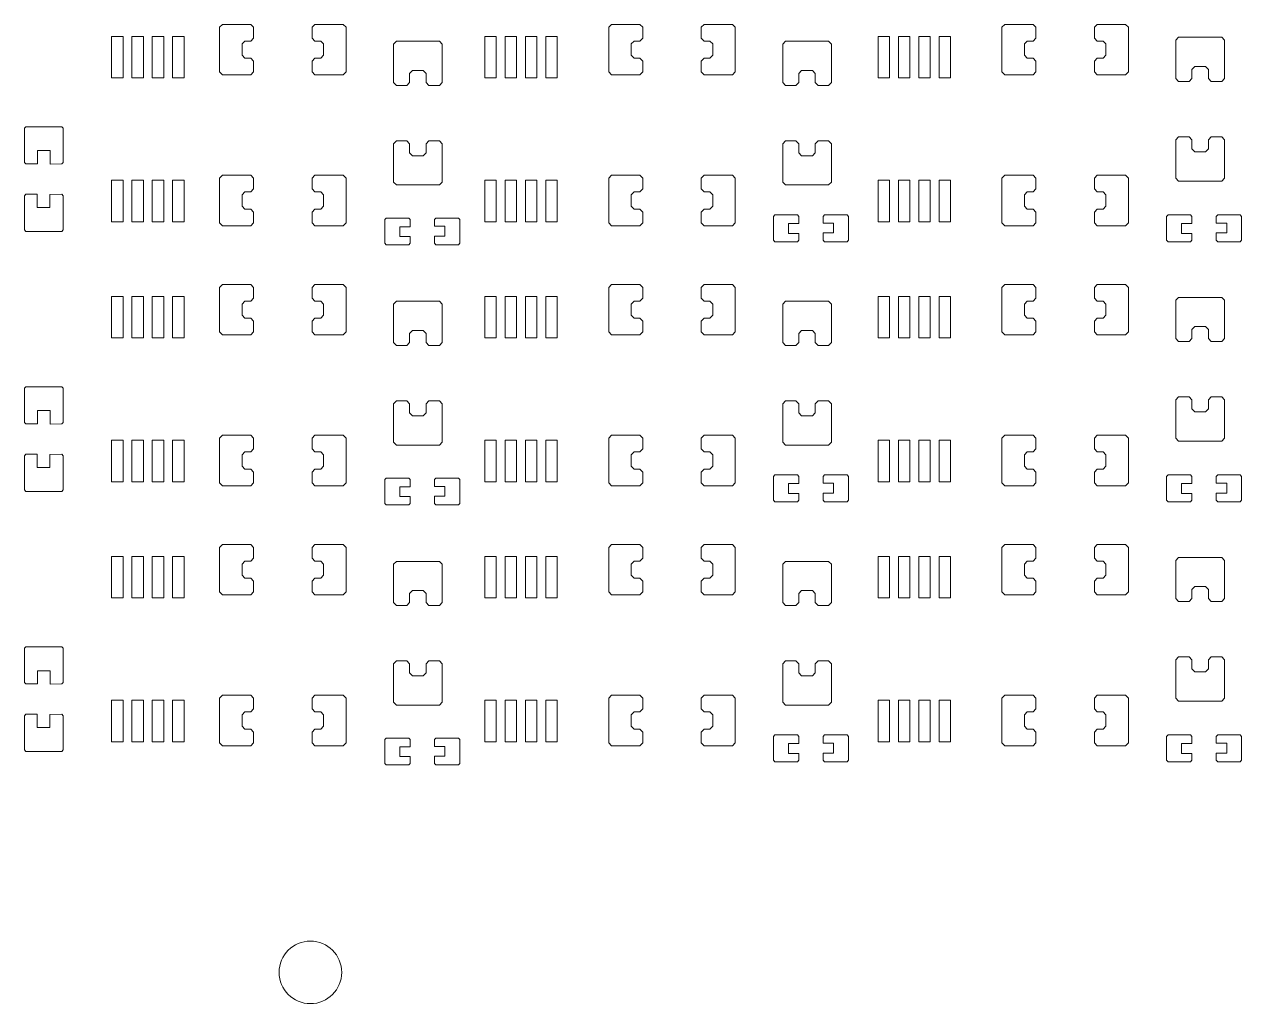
# Model space of a CAD drawing. Header units: millimetres. Extents: x 46.1 to 121.9, y 202.8 to 266.7.
# Drawn here: x 46.08 to 85.01, y 202.82 to 234.14 of the extents above; entities that cross this region are included whole.
import ezdxf

# ---------------------------------------------------------------- set-up
doc = ezdxf.new("R2010")
doc.units = ezdxf.units.MM
doc.header["$MEASUREMENT"] = 0
doc.layers.add('Multi-Layer', color=7, linetype='Continuous', lineweight=0)

msp = doc.modelspace()

# ---------------------------------------------------------------- linework, layer by layer
at = {"layer": 'Multi-Layer', "color": 1, "lineweight": 0, "true_color": 0xff0000}
for points in [[(52.321, 234.043), (52.321, 232.617), (52.411, 232.522), (53.318, 232.522), (53.408, 232.617), (53.408, 232.96), (53.318, 233.055), (53.128, 233.055), (53.038, 233.15), (53.038, 233.51), (53.128, 233.605), (53.318, 233.605), (53.408, 233.7), (53.408, 234.043), (53.318, 234.138), (52.411, 234.138)], [(56.365, 232.617), (56.365, 234.043), (56.275, 234.138), (55.368, 234.138), (55.278, 234.043), (55.278, 233.7), (55.368, 233.605), (55.558, 233.605), (55.648, 233.51), (55.648, 233.15), (55.558, 233.055), (55.368, 233.055), (55.278, 232.96), (55.278, 232.617), (55.368, 232.522), (56.275, 232.522)], [(64.767, 234.043), (64.767, 232.617), (64.857, 232.522), (65.764, 232.522), (65.854, 232.617), (65.854, 232.96), (65.764, 233.055), (65.574, 233.055), (65.484, 233.15), (65.484, 233.51), (65.574, 233.605), (65.764, 233.605), (65.854, 233.7), (65.854, 234.043), (65.764, 234.138), (64.857, 234.138)], [(68.811, 232.617), (68.811, 234.043), (68.721, 234.138), (67.814, 234.138), (67.724, 234.043), (67.724, 233.7), (67.814, 233.605), (68.004, 233.605), (68.094, 233.51), (68.094, 233.15), (68.004, 233.055), (67.814, 233.055), (67.724, 232.96), (67.724, 232.617), (67.814, 232.522), (68.721, 232.522)], [(77.34, 234.043), (77.34, 232.617), (77.43, 232.522), (78.337, 232.522), (78.427, 232.617), (78.427, 232.96), (78.337, 233.055), (78.147, 233.055), (78.057, 233.15), (78.057, 233.51), (78.147, 233.605), (78.337, 233.605), (78.427, 233.7), (78.427, 234.043), (78.337, 234.138), (77.43, 234.138)], [(81.384, 232.617), (81.384, 234.043), (81.294, 234.138), (80.387, 234.138), (80.297, 234.043), (80.297, 233.7), (80.387, 233.605), (80.577, 233.605), (80.667, 233.51), (80.667, 233.15), (80.577, 233.055), (80.387, 233.055), (80.297, 232.96), (80.297, 232.617), (80.387, 232.522), (81.294, 232.522)], [(48.867, 233.753), (48.867, 232.426), (49.233, 232.426), (49.233, 233.753)], [(49.883, 232.426), (49.883, 233.753), (49.517, 233.753), (49.517, 232.426)], [(50.533, 232.426), (50.533, 233.753), (50.167, 233.753), (50.167, 232.426)], [(51.183, 232.426), (51.183, 233.753), (50.817, 233.753), (50.817, 232.426)], [(57.973, 233.596), (57.883, 233.501), (57.883, 232.28), (57.973, 232.185), (58.307, 232.185), (58.397, 232.28), (58.397, 232.57), (58.487, 232.665), (58.835, 232.665), (58.925, 232.57), (58.925, 232.28), (59.015, 232.185), (59.349, 232.185), (59.439, 232.28), (59.439, 233.501), (59.349, 233.596)], [(61.171, 232.426), (61.171, 233.753), (60.805, 233.753), (60.805, 232.426)], [(61.821, 232.426), (61.821, 233.753), (61.455, 233.753), (61.455, 232.426)], [(62.105, 233.753), (62.105, 232.426), (62.471, 232.426), (62.471, 233.753)], [(62.755, 233.753), (62.755, 232.426), (63.121, 232.426), (63.121, 233.753)], [(70.419, 233.596), (70.329, 233.501), (70.329, 232.28), (70.419, 232.185), (70.753, 232.185), (70.843, 232.28), (70.843, 232.57), (70.933, 232.665), (71.281, 232.665), (71.371, 232.57), (71.371, 232.28), (71.461, 232.185), (71.795, 232.185), (71.885, 232.28), (71.885, 233.501), (71.795, 233.596)], [(73.744, 232.426), (73.744, 233.753), (73.378, 233.753), (73.378, 232.426)], [(74.394, 232.426), (74.394, 233.753), (74.028, 233.753), (74.028, 232.426)], [(74.678, 233.753), (74.678, 232.426), (75.044, 232.426), (75.044, 233.753)], [(75.328, 233.753), (75.328, 232.426), (75.694, 232.426), (75.694, 233.753)], [(82.992, 233.723), (82.902, 233.628), (82.902, 232.407), (82.992, 232.312), (83.326, 232.312), (83.416, 232.407), (83.416, 232.697), (83.506, 232.792), (83.854, 232.792), (83.944, 232.697), (83.944, 232.407), (84.034, 232.312), (84.368, 232.312), (84.458, 232.407), (84.458, 233.628), (84.368, 233.723)], [(46.077, 230.816), (46.077, 229.723), (46.122, 229.676), (46.499, 229.681), (46.499, 230.099), (46.904, 230.099), (46.904, 229.671), (47.274, 229.676), (47.319, 229.723), (47.319, 230.816), (47.274, 230.863), (46.122, 230.863)], [(82.902, 230.443), (82.902, 229.222), (82.992, 229.127), (84.368, 229.127), (84.458, 229.222), (84.458, 230.443), (84.368, 230.538), (84.034, 230.538), (83.944, 230.443), (83.944, 230.153), (83.854, 230.058), (83.506, 230.058), (83.416, 230.153), (83.416, 230.443), (83.326, 230.538), (82.992, 230.538)], [(57.883, 230.316), (57.883, 229.095), (57.973, 229), (59.349, 229), (59.439, 229.095), (59.439, 230.316), (59.349, 230.411), (59.015, 230.411), (58.925, 230.316), (58.925, 230.026), (58.835, 229.931), (58.487, 229.931), (58.397, 230.026), (58.397, 230.316), (58.307, 230.411), (57.973, 230.411)], [(70.329, 230.316), (70.329, 229.095), (70.419, 229), (71.795, 229), (71.885, 229.095), (71.885, 230.316), (71.795, 230.411), (71.461, 230.411), (71.371, 230.316), (71.371, 230.026), (71.281, 229.931), (70.933, 229.931), (70.843, 230.026), (70.843, 230.316), (70.753, 230.411), (70.419, 230.411)], [(52.321, 229.217), (52.321, 227.791), (52.411, 227.696), (53.318, 227.696), (53.408, 227.791), (53.408, 228.134), (53.318, 228.229), (53.128, 228.229), (53.038, 228.324), (53.038, 228.684), (53.128, 228.779), (53.318, 228.779), (53.408, 228.874), (53.408, 229.217), (53.318, 229.312), (52.411, 229.312)], [(56.365, 227.791), (56.365, 229.217), (56.275, 229.312), (55.368, 229.312), (55.278, 229.217), (55.278, 228.874), (55.368, 228.779), (55.558, 228.779), (55.648, 228.684), (55.648, 228.324), (55.558, 228.229), (55.368, 228.229), (55.278, 228.134), (55.278, 227.791), (55.368, 227.696), (56.275, 227.696)], [(64.767, 229.217), (64.767, 227.791), (64.857, 227.696), (65.764, 227.696), (65.854, 227.791), (65.854, 228.134), (65.764, 228.229), (65.574, 228.229), (65.484, 228.324), (65.484, 228.684), (65.574, 228.779), (65.764, 228.779), (65.854, 228.874), (65.854, 229.217), (65.764, 229.312), (64.857, 229.312)], [(68.811, 227.791), (68.811, 229.217), (68.721, 229.312), (67.814, 229.312), (67.724, 229.217), (67.724, 228.874), (67.814, 228.779), (68.004, 228.779), (68.094, 228.684), (68.094, 228.324), (68.004, 228.229), (67.814, 228.229), (67.724, 228.134), (67.724, 227.791), (67.814, 227.696), (68.721, 227.696)], [(77.34, 229.217), (77.34, 227.791), (77.43, 227.696), (78.337, 227.696), (78.427, 227.791), (78.427, 228.134), (78.337, 228.229), (78.147, 228.229), (78.057, 228.324), (78.057, 228.684), (78.147, 228.779), (78.337, 228.779), (78.427, 228.874), (78.427, 229.217), (78.337, 229.312), (77.43, 229.312)], [(81.384, 227.791), (81.384, 229.217), (81.294, 229.312), (80.387, 229.312), (80.297, 229.217), (80.297, 228.874), (80.387, 228.779), (80.577, 228.779), (80.667, 228.684), (80.667, 228.324), (80.577, 228.229), (80.387, 228.229), (80.297, 228.134), (80.297, 227.791), (80.387, 227.696), (81.294, 227.696)], [(48.867, 229.154), (48.867, 227.826), (49.233, 227.826), (49.233, 229.154)], [(49.883, 227.826), (49.883, 229.154), (49.517, 229.154), (49.517, 227.826)], [(50.533, 227.826), (50.533, 229.154), (50.167, 229.154), (50.167, 227.826)], [(51.183, 227.826), (51.183, 229.154), (50.817, 229.154), (50.817, 227.826)], [(61.171, 227.826), (61.171, 229.154), (60.805, 229.154), (60.805, 227.826)], [(61.821, 227.826), (61.821, 229.154), (61.455, 229.154), (61.455, 227.826)], [(62.105, 229.154), (62.105, 227.826), (62.471, 227.826), (62.471, 229.154)], [(62.755, 229.154), (62.755, 227.826), (63.121, 227.826), (63.121, 229.154)], [(73.744, 227.826), (73.744, 229.154), (73.378, 229.154), (73.378, 227.826)], [(74.394, 227.826), (74.394, 229.154), (74.028, 229.154), (74.028, 227.826)], [(74.678, 229.154), (74.678, 227.826), (75.044, 227.826), (75.044, 229.154)], [(75.328, 229.154), (75.328, 227.826), (75.694, 227.826), (75.694, 229.154)], [(47.319, 227.564), (47.319, 228.656), (47.274, 228.704), (46.896, 228.699), (46.896, 228.281), (46.491, 228.281), (46.491, 228.708), (46.122, 228.704), (46.077, 228.656), (46.077, 227.564), (46.122, 227.516), (47.274, 227.516)], [(57.604, 227.895), (57.604, 227.135), (57.649, 227.087), (58.369, 227.087), (58.414, 227.135), (58.414, 227.351), (58.081, 227.351), (58.081, 227.665), (58.414, 227.665), (58.414, 227.895), (58.369, 227.942), (57.649, 227.942)], [(60.004, 227.135), (60.004, 227.895), (59.959, 227.942), (59.239, 227.942), (59.194, 227.895), (59.194, 227.678), (59.527, 227.678), (59.527, 227.365), (59.194, 227.365), (59.194, 227.135), (59.239, 227.087), (59.959, 227.087)], [(70.034, 227.995), (70.034, 227.235), (70.079, 227.187), (70.799, 227.187), (70.844, 227.235), (70.844, 227.452), (70.511, 227.452), (70.511, 227.765), (70.844, 227.765), (70.844, 227.995), (70.799, 228.042), (70.079, 228.042)], [(72.434, 227.235), (72.434, 227.995), (72.389, 228.042), (71.669, 228.042), (71.624, 227.995), (71.624, 227.778), (71.957, 227.778), (71.957, 227.465), (71.624, 227.465), (71.624, 227.235), (71.669, 227.187), (72.389, 227.187)], [(82.607, 227.995), (82.607, 227.235), (82.652, 227.187), (83.372, 227.187), (83.417, 227.235), (83.417, 227.452), (83.084, 227.452), (83.084, 227.765), (83.417, 227.765), (83.417, 227.995), (83.372, 228.042), (82.652, 228.042)], [(85.007, 227.235), (85.007, 227.995), (84.962, 228.042), (84.242, 228.042), (84.197, 227.995), (84.197, 227.778), (84.53, 227.778), (84.53, 227.465), (84.197, 227.465), (84.197, 227.235), (84.242, 227.187), (84.962, 227.187)], [(52.321, 225.726), (52.321, 224.3), (52.411, 224.205), (53.318, 224.205), (53.408, 224.3), (53.408, 224.644), (53.318, 224.739), (53.128, 224.739), (53.038, 224.834), (53.038, 225.193), (53.128, 225.288), (53.318, 225.288), (53.408, 225.383), (53.408, 225.726), (53.318, 225.821), (52.411, 225.821)], [(56.365, 224.3), (56.365, 225.726), (56.275, 225.821), (55.368, 225.821), (55.278, 225.726), (55.278, 225.383), (55.368, 225.288), (55.558, 225.288), (55.648, 225.193), (55.648, 224.834), (55.558, 224.739), (55.368, 224.739), (55.278, 224.644), (55.278, 224.3), (55.368, 224.205), (56.275, 224.205)], [(64.767, 225.726), (64.767, 224.3), (64.857, 224.205), (65.764, 224.205), (65.854, 224.3), (65.854, 224.644), (65.764, 224.739), (65.574, 224.739), (65.484, 224.834), (65.484, 225.193), (65.574, 225.288), (65.764, 225.288), (65.854, 225.383), (65.854, 225.726), (65.764, 225.821), (64.857, 225.821)], [(68.811, 224.3), (68.811, 225.726), (68.721, 225.821), (67.814, 225.821), (67.724, 225.726), (67.724, 225.383), (67.814, 225.288), (68.004, 225.288), (68.094, 225.193), (68.094, 224.834), (68.004, 224.739), (67.814, 224.739), (67.724, 224.644), (67.724, 224.3), (67.814, 224.205), (68.721, 224.205)], [(77.34, 225.726), (77.34, 224.3), (77.43, 224.205), (78.337, 224.205), (78.427, 224.3), (78.427, 224.644), (78.337, 224.739), (78.147, 224.739), (78.057, 224.834), (78.057, 225.193), (78.147, 225.288), (78.337, 225.288), (78.427, 225.383), (78.427, 225.726), (78.337, 225.821), (77.43, 225.821)], [(81.384, 224.3), (81.384, 225.726), (81.294, 225.821), (80.387, 225.821), (80.297, 225.726), (80.297, 225.383), (80.387, 225.288), (80.577, 225.288), (80.667, 225.193), (80.667, 224.834), (80.577, 224.739), (80.387, 224.739), (80.297, 224.644), (80.297, 224.3), (80.387, 224.205), (81.294, 224.205)], [(48.867, 225.437), (48.867, 224.11), (49.233, 224.11), (49.233, 225.437)], [(49.883, 224.11), (49.883, 225.437), (49.517, 225.437), (49.517, 224.11)], [(50.533, 224.11), (50.533, 225.437), (50.167, 225.437), (50.167, 224.11)], [(51.183, 224.11), (51.183, 225.437), (50.817, 225.437), (50.817, 224.11)], [(61.171, 224.11), (61.171, 225.437), (60.805, 225.437), (60.805, 224.11)], [(61.821, 224.11), (61.821, 225.437), (61.455, 225.437), (61.455, 224.11)], [(62.105, 225.437), (62.105, 224.11), (62.471, 224.11), (62.471, 225.437)], [(62.755, 225.437), (62.755, 224.11), (63.121, 224.11), (63.121, 225.437)], [(73.744, 224.11), (73.744, 225.437), (73.378, 225.437), (73.378, 224.11)], [(74.394, 224.11), (74.394, 225.437), (74.028, 225.437), (74.028, 224.11)], [(74.678, 225.437), (74.678, 224.11), (75.044, 224.11), (75.044, 225.437)], [(75.328, 225.437), (75.328, 224.11), (75.694, 224.11), (75.694, 225.437)], [(57.973, 225.279), (57.883, 225.184), (57.883, 223.964), (57.973, 223.869), (58.307, 223.869), (58.397, 223.964), (58.397, 224.253), (58.487, 224.348), (58.835, 224.348), (58.925, 224.253), (58.925, 223.964), (59.015, 223.869), (59.349, 223.869), (59.439, 223.964), (59.439, 225.184), (59.349, 225.279)], [(70.419, 225.279), (70.329, 225.184), (70.329, 223.964), (70.419, 223.869), (70.753, 223.869), (70.843, 223.964), (70.843, 224.253), (70.933, 224.348), (71.281, 224.348), (71.371, 224.253), (71.371, 223.964), (71.461, 223.869), (71.795, 223.869), (71.885, 223.964), (71.885, 225.184), (71.795, 225.279)], [(82.992, 225.406), (82.902, 225.311), (82.902, 224.091), (82.992, 223.996), (83.326, 223.996), (83.416, 224.091), (83.416, 224.38), (83.506, 224.475), (83.854, 224.475), (83.944, 224.38), (83.944, 224.091), (84.034, 223.996), (84.368, 223.996), (84.458, 224.091), (84.458, 225.311), (84.368, 225.406)], [(46.077, 222.499), (46.077, 221.407), (46.122, 221.359), (46.499, 221.364), (46.499, 221.782), (46.904, 221.782), (46.904, 221.354), (47.274, 221.359), (47.319, 221.407), (47.319, 222.499), (47.274, 222.547), (46.122, 222.547)], [(57.883, 221.999), (57.883, 220.779), (57.973, 220.683), (59.349, 220.683), (59.439, 220.779), (59.439, 221.999), (59.349, 222.094), (59.015, 222.094), (58.925, 221.999), (58.925, 221.71), (58.835, 221.615), (58.487, 221.615), (58.397, 221.71), (58.397, 221.999), (58.307, 222.094), (57.973, 222.094)], [(70.329, 221.999), (70.329, 220.779), (70.419, 220.683), (71.795, 220.683), (71.885, 220.779), (71.885, 221.999), (71.795, 222.094), (71.461, 222.094), (71.371, 221.999), (71.371, 221.71), (71.281, 221.615), (70.933, 221.615), (70.843, 221.71), (70.843, 221.999), (70.753, 222.094), (70.419, 222.094)], [(82.902, 222.126), (82.902, 220.906), (82.992, 220.81), (84.368, 220.81), (84.458, 220.906), (84.458, 222.126), (84.368, 222.221), (84.034, 222.221), (83.944, 222.126), (83.944, 221.837), (83.854, 221.742), (83.506, 221.742), (83.416, 221.837), (83.416, 222.126), (83.326, 222.221), (82.992, 222.221)], [(48.867, 220.837), (48.867, 219.51), (49.233, 219.51), (49.233, 220.837)], [(49.883, 219.51), (49.883, 220.837), (49.517, 220.837), (49.517, 219.51)], [(50.533, 219.51), (50.533, 220.837), (50.167, 220.837), (50.167, 219.51)], [(51.183, 219.51), (51.183, 220.837), (50.817, 220.837), (50.817, 219.51)], [(52.321, 220.9), (52.321, 219.474), (52.411, 219.379), (53.318, 219.379), (53.408, 219.474), (53.408, 219.818), (53.318, 219.913), (53.128, 219.913), (53.038, 220.008), (53.038, 220.367), (53.128, 220.462), (53.318, 220.462), (53.408, 220.557), (53.408, 220.9), (53.318, 220.995), (52.411, 220.995)], [(56.365, 219.474), (56.365, 220.9), (56.275, 220.995), (55.368, 220.995), (55.278, 220.9), (55.278, 220.557), (55.368, 220.462), (55.558, 220.462), (55.648, 220.367), (55.648, 220.008), (55.558, 219.913), (55.368, 219.913), (55.278, 219.818), (55.278, 219.474), (55.368, 219.379), (56.275, 219.379)], [(61.171, 219.51), (61.171, 220.837), (60.805, 220.837), (60.805, 219.51)], [(61.821, 219.51), (61.821, 220.837), (61.455, 220.837), (61.455, 219.51)], [(62.105, 220.837), (62.105, 219.51), (62.471, 219.51), (62.471, 220.837)], [(62.755, 220.837), (62.755, 219.51), (63.121, 219.51), (63.121, 220.837)], [(64.767, 220.9), (64.767, 219.474), (64.857, 219.379), (65.764, 219.379), (65.854, 219.474), (65.854, 219.818), (65.764, 219.913), (65.574, 219.913), (65.484, 220.008), (65.484, 220.367), (65.574, 220.462), (65.764, 220.462), (65.854, 220.557), (65.854, 220.9), (65.764, 220.995), (64.857, 220.995)], [(68.811, 219.474), (68.811, 220.9), (68.721, 220.995), (67.814, 220.995), (67.724, 220.9), (67.724, 220.557), (67.814, 220.462), (68.004, 220.462), (68.094, 220.367), (68.094, 220.008), (68.004, 219.913), (67.814, 219.913), (67.724, 219.818), (67.724, 219.474), (67.814, 219.379), (68.721, 219.379)], [(73.744, 219.51), (73.744, 220.837), (73.378, 220.837), (73.378, 219.51)], [(74.394, 219.51), (74.394, 220.837), (74.028, 220.837), (74.028, 219.51)], [(74.678, 220.837), (74.678, 219.51), (75.044, 219.51), (75.044, 220.837)], [(75.328, 220.837), (75.328, 219.51), (75.694, 219.51), (75.694, 220.837)], [(77.34, 220.9), (77.34, 219.474), (77.43, 219.379), (78.337, 219.379), (78.427, 219.474), (78.427, 219.818), (78.337, 219.913), (78.147, 219.913), (78.057, 220.008), (78.057, 220.367), (78.147, 220.462), (78.337, 220.462), (78.427, 220.557), (78.427, 220.9), (78.337, 220.995), (77.43, 220.995)], [(81.384, 219.474), (81.384, 220.9), (81.294, 220.995), (80.387, 220.995), (80.297, 220.9), (80.297, 220.557), (80.387, 220.462), (80.577, 220.462), (80.667, 220.367), (80.667, 220.008), (80.577, 219.913), (80.387, 219.913), (80.297, 219.818), (80.297, 219.474), (80.387, 219.379), (81.294, 219.379)], [(47.319, 219.247), (47.319, 220.34), (47.274, 220.387), (46.896, 220.382), (46.896, 219.964), (46.491, 219.964), (46.491, 220.392), (46.122, 220.387), (46.077, 220.34), (46.077, 219.247), (46.122, 219.2), (47.274, 219.2)], [(57.604, 219.578), (57.604, 218.818), (57.649, 218.771), (58.369, 218.771), (58.414, 218.818), (58.414, 219.035), (58.081, 219.035), (58.081, 219.348), (58.414, 219.348), (58.414, 219.578), (58.369, 219.626), (57.649, 219.626)], [(60.004, 218.818), (60.004, 219.578), (59.959, 219.626), (59.239, 219.626), (59.194, 219.578), (59.194, 219.361), (59.527, 219.361), (59.527, 219.048), (59.194, 219.048), (59.194, 218.818), (59.239, 218.771), (59.959, 218.771)], [(70.034, 219.678), (70.034, 218.918), (70.079, 218.871), (70.799, 218.871), (70.844, 218.918), (70.844, 219.135), (70.511, 219.135), (70.511, 219.448), (70.844, 219.448), (70.844, 219.678), (70.799, 219.726), (70.079, 219.726)], [(72.434, 218.918), (72.434, 219.678), (72.389, 219.726), (71.669, 219.726), (71.624, 219.678), (71.624, 219.462), (71.957, 219.462), (71.957, 219.148), (71.624, 219.148), (71.624, 218.918), (71.669, 218.871), (72.389, 218.871)], [(82.607, 219.678), (82.607, 218.918), (82.652, 218.871), (83.372, 218.871), (83.417, 218.918), (83.417, 219.135), (83.084, 219.135), (83.084, 219.448), (83.417, 219.448), (83.417, 219.678), (83.372, 219.726), (82.652, 219.726)], [(85.007, 218.918), (85.007, 219.678), (84.962, 219.726), (84.242, 219.726), (84.197, 219.678), (84.197, 219.462), (84.53, 219.462), (84.53, 219.148), (84.197, 219.148), (84.197, 218.918), (84.242, 218.871), (84.962, 218.871)], [(52.321, 217.41), (52.321, 215.984), (52.411, 215.889), (53.318, 215.889), (53.408, 215.984), (53.408, 216.327), (53.318, 216.422), (53.128, 216.422), (53.038, 216.517), (53.038, 216.877), (53.128, 216.972), (53.318, 216.972), (53.408, 217.067), (53.408, 217.41), (53.318, 217.505), (52.411, 217.505)], [(56.365, 215.984), (56.365, 217.41), (56.275, 217.505), (55.368, 217.505), (55.278, 217.41), (55.278, 217.067), (55.368, 216.972), (55.558, 216.972), (55.648, 216.877), (55.648, 216.517), (55.558, 216.422), (55.368, 216.422), (55.278, 216.327), (55.278, 215.984), (55.368, 215.889), (56.275, 215.889)], [(64.767, 217.41), (64.767, 215.984), (64.857, 215.889), (65.764, 215.889), (65.854, 215.984), (65.854, 216.327), (65.764, 216.422), (65.574, 216.422), (65.484, 216.517), (65.484, 216.877), (65.574, 216.972), (65.764, 216.972), (65.854, 217.067), (65.854, 217.41), (65.764, 217.505), (64.857, 217.505)], [(68.811, 215.984), (68.811, 217.41), (68.721, 217.505), (67.814, 217.505), (67.724, 217.41), (67.724, 217.067), (67.814, 216.972), (68.004, 216.972), (68.094, 216.877), (68.094, 216.517), (68.004, 216.422), (67.814, 216.422), (67.724, 216.327), (67.724, 215.984), (67.814, 215.889), (68.721, 215.889)], [(77.34, 217.41), (77.34, 215.984), (77.43, 215.889), (78.337, 215.889), (78.427, 215.984), (78.427, 216.327), (78.337, 216.422), (78.147, 216.422), (78.057, 216.517), (78.057, 216.877), (78.147, 216.972), (78.337, 216.972), (78.427, 217.067), (78.427, 217.41), (78.337, 217.505), (77.43, 217.505)], [(81.384, 215.984), (81.384, 217.41), (81.294, 217.505), (80.387, 217.505), (80.297, 217.41), (80.297, 217.067), (80.387, 216.972), (80.577, 216.972), (80.667, 216.877), (80.667, 216.517), (80.577, 216.422), (80.387, 216.422), (80.297, 216.327), (80.297, 215.984), (80.387, 215.889), (81.294, 215.889)], [(48.867, 217.12), (48.867, 215.793), (49.233, 215.793), (49.233, 217.12)], [(49.883, 215.793), (49.883, 217.12), (49.517, 217.12), (49.517, 215.793)], [(50.533, 215.793), (50.533, 217.12), (50.167, 217.12), (50.167, 215.793)], [(51.183, 215.793), (51.183, 217.12), (50.817, 217.12), (50.817, 215.793)], [(57.973, 216.963), (57.883, 216.868), (57.883, 215.647), (57.973, 215.552), (58.307, 215.552), (58.397, 215.647), (58.397, 215.937), (58.487, 216.032), (58.835, 216.032), (58.925, 215.937), (58.925, 215.647), (59.015, 215.552), (59.349, 215.552), (59.439, 215.647), (59.439, 216.868), (59.349, 216.963)], [(61.171, 215.793), (61.171, 217.12), (60.805, 217.12), (60.805, 215.793)], [(61.821, 215.793), (61.821, 217.12), (61.455, 217.12), (61.455, 215.793)], [(62.105, 217.12), (62.105, 215.793), (62.471, 215.793), (62.471, 217.12)], [(62.755, 217.12), (62.755, 215.793), (63.121, 215.793), (63.121, 217.12)], [(70.419, 216.963), (70.329, 216.868), (70.329, 215.647), (70.419, 215.552), (70.753, 215.552), (70.843, 215.647), (70.843, 215.937), (70.933, 216.032), (71.281, 216.032), (71.371, 215.937), (71.371, 215.647), (71.461, 215.552), (71.795, 215.552), (71.885, 215.647), (71.885, 216.868), (71.795, 216.963)], [(73.744, 215.793), (73.744, 217.12), (73.378, 217.12), (73.378, 215.793)], [(74.394, 215.793), (74.394, 217.12), (74.028, 217.12), (74.028, 215.793)], [(74.678, 217.12), (74.678, 215.793), (75.044, 215.793), (75.044, 217.12)], [(75.328, 217.12), (75.328, 215.793), (75.694, 215.793), (75.694, 217.12)], [(82.992, 217.09), (82.902, 216.995), (82.902, 215.774), (82.992, 215.679), (83.326, 215.679), (83.416, 215.774), (83.416, 216.064), (83.506, 216.159), (83.854, 216.159), (83.944, 216.064), (83.944, 215.774), (84.034, 215.679), (84.368, 215.679), (84.458, 215.774), (84.458, 216.995), (84.368, 217.09)], [(46.077, 213.09), (46.122, 213.043), (46.499, 213.047), (46.499, 213.465), (46.904, 213.465), (46.904, 213.038), (47.274, 213.043), (47.319, 213.09), (47.319, 214.183), (47.274, 214.23), (46.122, 214.23), (46.077, 214.183)], [(59.349, 212.367), (59.439, 212.462), (59.439, 213.683), (59.349, 213.778), (59.015, 213.778), (58.925, 213.683), (58.925, 213.393), (58.835, 213.298), (58.487, 213.298), (58.397, 213.393), (58.397, 213.683), (58.307, 213.778), (57.973, 213.778), (57.883, 213.683), (57.883, 212.462), (57.973, 212.367)], [(71.795, 212.367), (71.885, 212.462), (71.885, 213.683), (71.795, 213.778), (71.461, 213.778), (71.371, 213.683), (71.371, 213.393), (71.281, 213.298), (70.933, 213.298), (70.843, 213.393), (70.843, 213.683), (70.753, 213.778), (70.419, 213.778), (70.329, 213.683), (70.329, 212.462), (70.419, 212.367)], [(84.368, 212.494), (84.458, 212.589), (84.458, 213.81), (84.368, 213.905), (84.034, 213.905), (83.944, 213.81), (83.944, 213.52), (83.854, 213.425), (83.506, 213.425), (83.416, 213.52), (83.416, 213.81), (83.326, 213.905), (82.992, 213.905), (82.902, 213.81), (82.902, 212.589), (82.992, 212.494)], [(52.321, 212.584), (52.321, 211.158), (52.411, 211.063), (53.318, 211.063), (53.408, 211.158), (53.408, 211.501), (53.318, 211.596), (53.128, 211.596), (53.038, 211.691), (53.038, 212.051), (53.128, 212.146), (53.318, 212.146), (53.408, 212.241), (53.408, 212.584), (53.318, 212.679), (52.411, 212.679)], [(56.275, 211.063), (56.365, 211.158), (56.365, 212.584), (56.275, 212.679), (55.368, 212.679), (55.278, 212.584), (55.278, 212.241), (55.368, 212.146), (55.558, 212.146), (55.648, 212.051), (55.648, 211.691), (55.558, 211.596), (55.368, 211.596), (55.278, 211.501), (55.278, 211.158), (55.368, 211.063)], [(64.767, 212.584), (64.767, 211.158), (64.857, 211.063), (65.764, 211.063), (65.854, 211.158), (65.854, 211.501), (65.764, 211.596), (65.574, 211.596), (65.484, 211.691), (65.484, 212.051), (65.574, 212.146), (65.764, 212.146), (65.854, 212.241), (65.854, 212.584), (65.764, 212.679), (64.857, 212.679)], [(67.724, 211.158), (67.814, 211.063), (68.721, 211.063), (68.811, 211.158), (68.811, 212.584), (68.721, 212.679), (67.814, 212.679), (67.724, 212.584), (67.724, 212.241), (67.814, 212.146), (68.004, 212.146), (68.094, 212.051), (68.094, 211.691), (68.004, 211.596), (67.814, 211.596), (67.724, 211.501)], [(77.34, 212.584), (77.34, 211.158), (77.43, 211.063), (78.337, 211.063), (78.427, 211.158), (78.427, 211.501), (78.337, 211.596), (78.147, 211.596), (78.057, 211.691), (78.057, 212.051), (78.147, 212.146), (78.337, 212.146), (78.427, 212.241), (78.427, 212.584), (78.337, 212.679), (77.43, 212.679)], [(80.297, 211.158), (80.387, 211.063), (81.294, 211.063), (81.384, 211.158), (81.384, 212.584), (81.294, 212.679), (80.387, 212.679), (80.297, 212.584), (80.297, 212.241), (80.387, 212.146), (80.577, 212.146), (80.667, 212.051), (80.667, 211.691), (80.577, 211.596), (80.387, 211.596), (80.297, 211.501)], [(48.867, 212.52), (48.867, 211.193), (49.233, 211.193), (49.233, 212.52)], [(49.517, 211.193), (49.883, 211.193), (49.883, 212.52), (49.517, 212.52)], [(50.167, 211.193), (50.533, 211.193), (50.533, 212.52), (50.167, 212.52)], [(50.817, 211.193), (51.183, 211.193), (51.183, 212.52), (50.817, 212.52)], [(60.805, 211.193), (61.171, 211.193), (61.171, 212.52), (60.805, 212.52)], [(61.455, 211.193), (61.821, 211.193), (61.821, 212.52), (61.455, 212.52)], [(62.105, 212.52), (62.105, 211.193), (62.471, 211.193), (62.471, 212.52)], [(62.755, 212.52), (62.755, 211.193), (63.121, 211.193), (63.121, 212.52)], [(73.378, 211.193), (73.744, 211.193), (73.744, 212.52), (73.378, 212.52)], [(74.028, 211.193), (74.394, 211.193), (74.394, 212.52), (74.028, 212.52)], [(74.678, 212.52), (74.678, 211.193), (75.044, 211.193), (75.044, 212.52)], [(75.328, 212.52), (75.328, 211.193), (75.694, 211.193), (75.694, 212.52)], [(46.077, 210.931), (46.122, 210.883), (47.274, 210.883), (47.319, 210.931), (47.319, 212.023), (47.274, 212.071), (46.896, 212.066), (46.896, 211.648), (46.491, 211.648), (46.491, 212.075), (46.122, 212.071), (46.077, 212.023)], [(70.034, 211.362), (70.034, 210.602), (70.079, 210.554), (70.799, 210.554), (70.844, 210.602), (70.844, 210.818), (70.511, 210.818), (70.511, 211.132), (70.844, 211.132), (70.844, 211.362), (70.799, 211.409), (70.079, 211.409)], [(71.624, 210.602), (71.669, 210.554), (72.389, 210.554), (72.434, 210.602), (72.434, 211.362), (72.389, 211.409), (71.669, 211.409), (71.624, 211.362), (71.624, 211.145), (71.957, 211.145), (71.957, 210.832), (71.624, 210.832)], [(82.607, 211.362), (82.607, 210.602), (82.652, 210.554), (83.372, 210.554), (83.417, 210.602), (83.417, 210.818), (83.084, 210.818), (83.084, 211.132), (83.417, 211.132), (83.417, 211.362), (83.372, 211.409), (82.652, 211.409)], [(84.197, 210.602), (84.242, 210.554), (84.962, 210.554), (85.007, 210.602), (85.007, 211.362), (84.962, 211.409), (84.242, 211.409), (84.197, 211.362), (84.197, 211.145), (84.53, 211.145), (84.53, 210.832), (84.197, 210.832)], [(57.604, 211.262), (57.604, 210.502), (57.649, 210.454), (58.369, 210.454), (58.414, 210.502), (58.414, 210.718), (58.081, 210.718), (58.081, 211.032), (58.414, 211.032), (58.414, 211.262), (58.369, 211.309), (57.649, 211.309)], [(59.194, 210.502), (59.239, 210.454), (59.959, 210.454), (60.004, 210.502), (60.004, 211.261), (59.959, 211.309), (59.239, 211.309), (59.194, 211.261), (59.194, 211.045), (59.527, 211.045), (59.527, 210.731), (59.194, 210.731)]]:
    msp.add_lwpolyline(points, close=True, dxfattribs=at)
msp.add_circle((55.226, 203.816), 1, dxfattribs=at)

doc.saveas('drawing.dxf')
